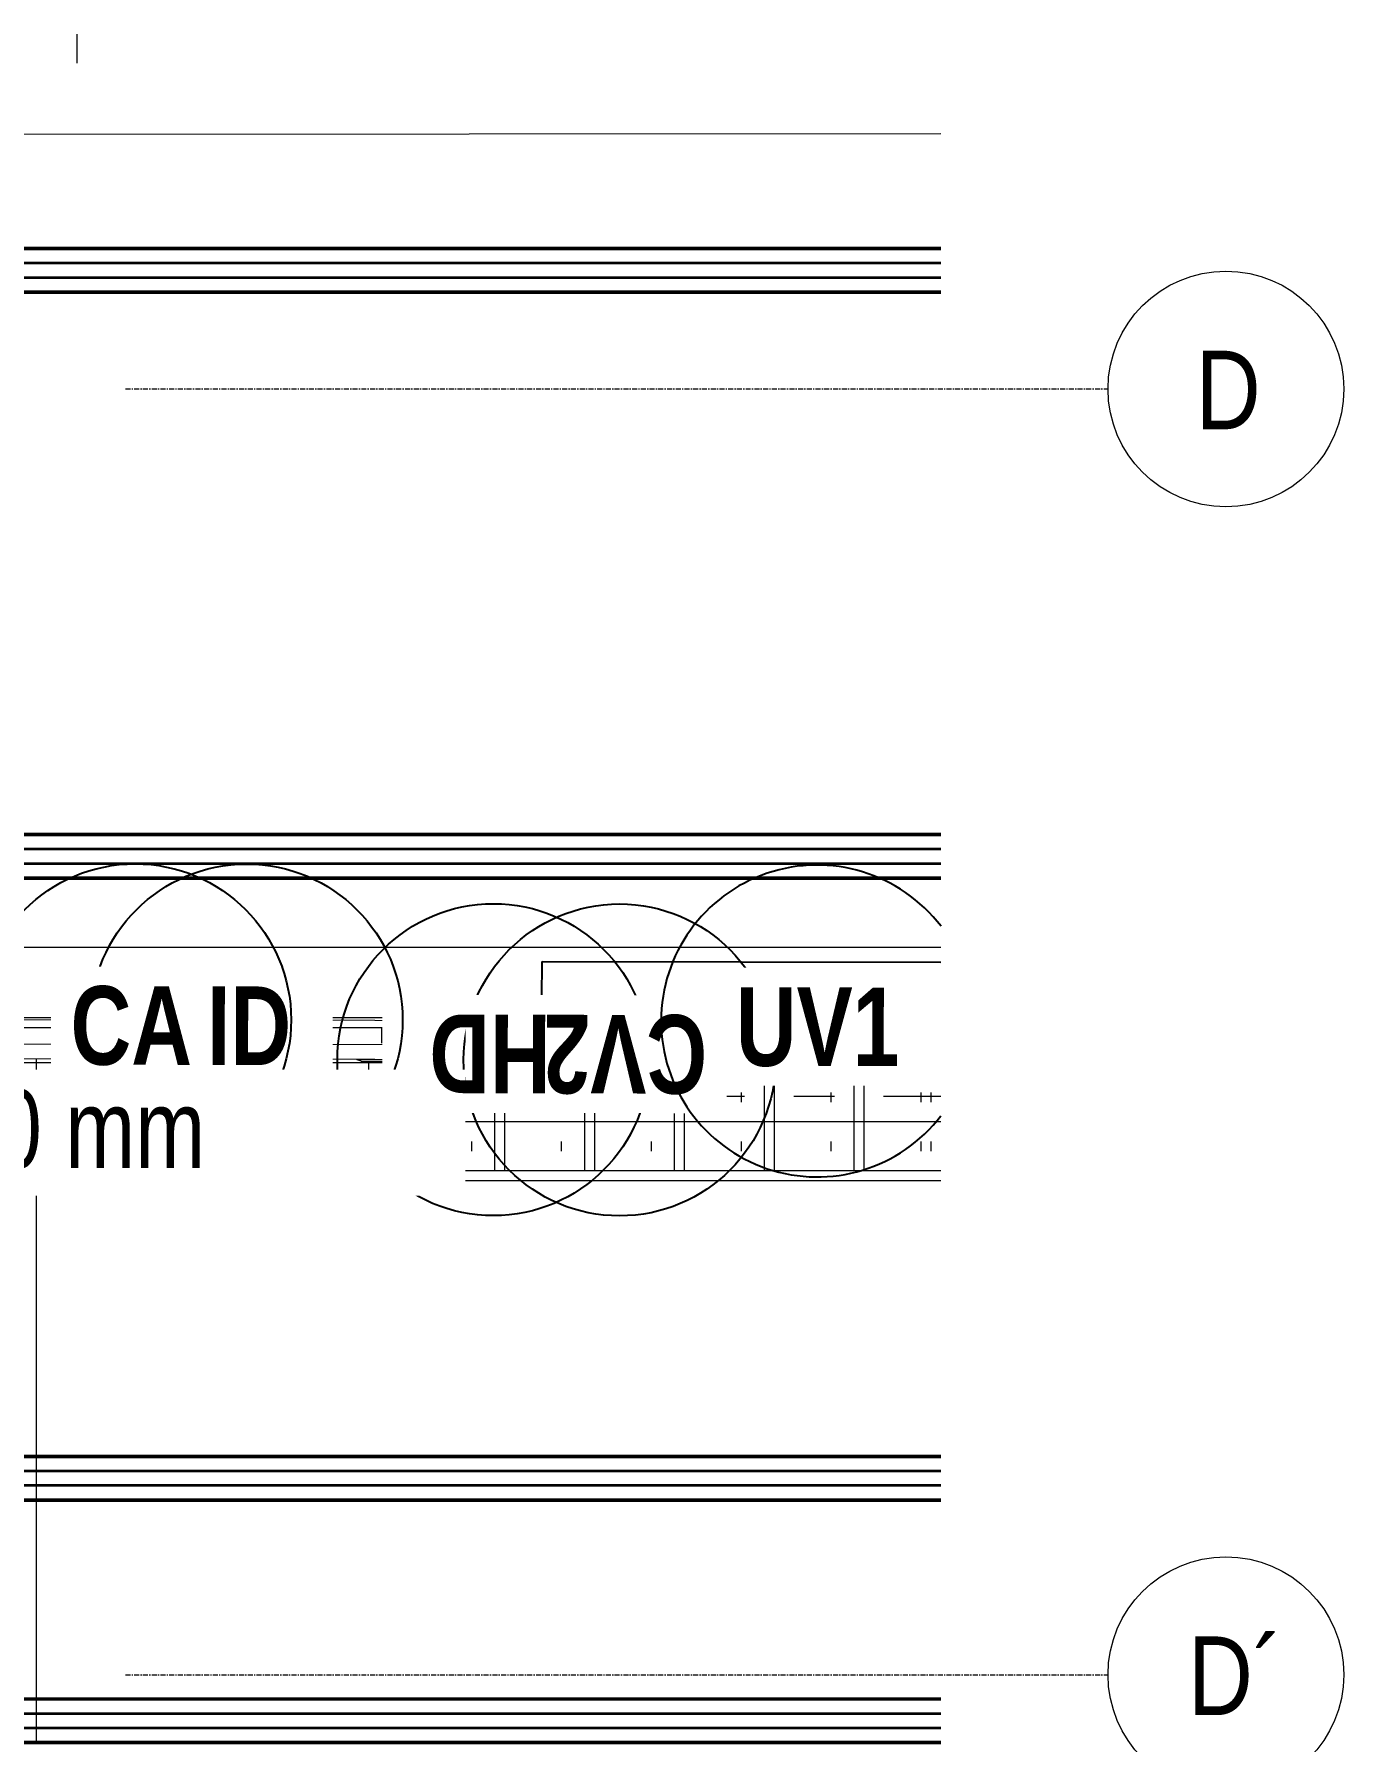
# Model space of a CAD drawing. Header units: centimetres. Extents: x -1906 to 5208, y -261 to 2955.
# Drawn here: x 3998.6 to 4331.9, y 2204.3 to 2639 of the extents above; entities that cross this region are included whole.
import ezdxf

# ---------------------------------------------------------------- set-up
doc = ezdxf.new("R2010")
doc.units = ezdxf.units.CM
doc.linetypes.add('Grid Line', pattern=[2.2225, 1.27, -0.3175, 0.3175, -0.3175])
for name, color, linetype, lineweight in [('A-ANNO-NOTE', 7, 'Continuous', 18), ('A-CLNG', 7, 'Continuous', 18), ('A-DOOR', 7, 'Continuous', 18), ('A-WALL', 7, 'Continuous', 18), ('E-CABL-TRAY', 7, 'Continuous', 18), ('E-CABL-TRAY-CNTR', 7, 'Continuous', 18), ('E-CABL-TRAY-IDEN', 7, 'Continuous', 9), ('M-EQPM', 7, 'Continuous', 18), ('P-PIPE', 7, 'Continuous', 18), ('S-BEAM', 7, 'Continuous', 18), ('S-GRID', 7, 'Continuous', 9), ('S-GRID-IDEN', 7, 'Continuous', 9)]:
    doc.layers.add(name, color=color, linetype=linetype, lineweight=lineweight)
doc.styles.add('Century Gothic_1', font='GOTHIC.TTF', dxfattribs={"width": 0.8, "height": 20})
doc.styles.add('Century Gothic_B_1', font='GOTHICB.TTF', dxfattribs={"width": 0.8, "height": 20})
doc.styles.add('Saira Condensed_1', font='SairaCondensed-Regular.ttf', dxfattribs={"height": 20})

# ---------------------------------------------------------------- blocks, each defined once
blk = doc.blocks.new('Costanera Perfil Z - Parametrizado - h_22cm-1718476-Planta Bodega almacenamiento insumos')
at = {"layer": 'S-BEAM', "color": 254, "lineweight": 9, "true_color": 0xcccccc}
for p, q in [((-5.84, 4686.47), (-5.84, 1495.35)), ((-5.54, 4686.47), (-5.54, 1495.35)), ((-5.5, 1495.35), (-5.5, 4686.47)), ((-5.26, 4686.47), (-5.26, 1495.35)), ((-2.01, 4686.47), (-2.01, 1495.35)), ((-1.67, 4686.47), (-1.67, 1495.35)), ((1.67, 4686.47), (1.67, 1495.35)), ((2.01, 4686.47), (2.01, 1495.35)), ((5.26, 4686.47), (5.26, 1495.35)), ((5.5, 4686.47), (5.5, 1495.35)), ((5.54, 4686.47), (5.54, 1495.35)), ((5.84, 4686.47), (5.84, 1495.35))]:
    blk.add_line(p, q, dxfattribs=at)
blk = doc.blocks.new('Costanera Perfil Z - Parametrizado - h_22cm-1718422-Planta Bodega almacenamiento insumos')
at = {"layer": 'S-BEAM', "color": 254, "lineweight": 9, "true_color": 0xcccccc}
for p, q in [((-5.84, 4686.77), (-5.84, 1495.65)), ((-5.54, 4686.77), (-5.54, 1495.65)), ((-5.5, 1495.65), (-5.5, 4686.77)), ((-5.26, 4686.77), (-5.26, 1495.65)), ((-2.01, 4686.77), (-2.01, 1495.65)), ((-1.67, 4686.77), (-1.67, 1495.65)), ((1.67, 4686.77), (1.67, 1495.65)), ((2.01, 4686.77), (2.01, 1495.65)), ((5.26, 4686.77), (5.26, 1495.65)), ((5.5, 4686.77), (5.5, 1495.65)), ((5.54, 4686.77), (5.54, 1495.65)), ((5.84, 4686.77), (5.84, 1495.65))]:
    blk.add_line(p, q, dxfattribs=at)
blk = doc.blocks.new('Costanera Perfil Z - Parametrizado - h_22cm-1718325-Planta Bodega almacenamiento insumos')
at = {"layer": 'S-BEAM', "color": 254, "lineweight": 9, "true_color": 0xcccccc}
for p, q in [((-5.84, 4686.98), (-5.84, 1495.86)), ((-5.54, 4686.98), (-5.54, 1495.86)), ((-5.5, 1495.86), (-5.5, 4686.98)), ((-5.26, 4686.98), (-5.26, 1495.86)), ((-2.01, 4686.98), (-2.01, 1568.73)), ((-1.67, 4686.98), (-1.67, 1568.73)), ((1.67, 4686.98), (1.67, 1495.86)), ((2.01, 4686.98), (2.01, 1495.86)), ((5.26, 4686.98), (5.26, 1568.73)), ((5.5, 4686.98), (5.5, 1568.73)), ((5.54, 4686.98), (5.54, 1568.73)), ((5.84, 4686.98), (5.84, 1568.73))]:
    blk.add_line(p, q, dxfattribs=at)
blk = doc.blocks.new('PQ_RVR_EST-01_ZZ_ZZ_MO_T_A_rvt-2-Planta Bodega almacenamiento insumos')
at = {"layer": 'S-BEAM', "color": 254, "lineweight": 9, "true_color": 0xcccccc, "rotation": 269.9999999999998}
for name, p in [('Costanera Perfil Z - Parametrizado - h_22cm-1718476-Planta Bodega almacenamiento insumos', (-6547.93, 2578.82)), ('Costanera Perfil Z - Parametrizado - h_22cm-1718422-Planta Bodega almacenamiento insumos', (-6548.23, 2429.65)), ('Costanera Perfil Z - Parametrizado - h_22cm-1718325-Planta Bodega almacenamiento insumos', (-6548.44, 2271.34)), ('Costanera Perfil Z - Parametrizado - h_22cm-1718325-Planta Bodega almacenamiento insumos', (-6548.44, 2209.6))]:
    blk.add_blockref(name, p, dxfattribs=at)
blk = doc.blocks.new('Doors-Door-sets- LAHET-LAH010005 - 2_10 x 3_00-1583839-Planta Bodega almacenamiento insumos')
at = {"layer": 'A-DOOR', "color": 253, "lineweight": 9, "true_color": 0xaaaaaa}
for p, q in [((-108, -5.12), (-108, -5)), ((-107, -5.42), (-108, -5.12)), ((40.47, -5.12), (-108, -5.12)), ((-107, -5.42), (40.47, -5.42))]:
    blk.add_line(p, q, dxfattribs=at)
blk = doc.blocks.new('PQ_RVR_ARQ-01_ZZ_ZZ_MO_T_A_rvt-2-Planta Bodega almacenamiento insumos')
at = {"layer": 'A-CLNG', "color": 254, "true_color": 0xd4d4d4}
blk.add_line((-2244.81, 2382.06), (-1861.46, 2381.7), dxfattribs=at)
at = {"layer": 'A-WALL', "color": 253, "lineweight": 9, "true_color": 0xaaaaaa}
for p, q in [((-2296.14, 2388.5), (-1861.46, 2387.72)), ((-1861.46, 2377.72), (-2296.14, 2378.5)), ((-2091.64, 2378.14), (-2091.64, 2277.18)), ((-2006.96, 2362.98), (-2006.93, 2377.56)), ((-2006.96, 2362.98), (-2091.64, 2363.14)), ((-2091.64, 2277.18), (-2091.64, 2273.36)), ((-2091.64, 2273.36), (-2091.64, 2273.01)), ((-2091.64, 2273.01), (-2091.64, 2269.68)), ((-2091.64, 2269.68), (-2091.64, 2269.33)), ((-2091.64, 2269.33), (-2091.64, 2265.5)), ((-2091.64, 2265.5), (-2091.64, 2215.44)), ((-2091.64, 2215.44), (-2091.64, 2211.62)), ((-2091.64, 2211.62), (-2091.64, 2211.27)), ((-2091.64, 2211.27), (-2091.64, 2207.94)), ((-2091.64, 2207.94), (-2091.64, 2207.59)), ((-2091.64, 2207.59), (-2091.64, 2203.76))]:
    blk.add_line(p, q, dxfattribs=at)
at = {"layer": 'A-DOOR', "color": 253, "lineweight": 9, "true_color": 0xaaaaaa, "rotation": 359.8974686422873}
blk.add_blockref('Doors-Door-sets- LAHET-LAH010005 - 2_10 x 3_00-1583839-Planta Bodega almacenamiento insumos', (-1901.92, 2382.8), dxfattribs=at)
blk = doc.blocks.new('RVR-PQ-Dispositivo - Camara videovigilancia 360-1787939-Planta Bodega almacenamiento insumos')
at = {"layer": 'M-EQPM', "color": 1, "lineweight": 25, "true_color": 0xff0000}
blk.add_line((-2035.17, 2378.04), (-2036.24, 2378.04), dxfattribs=at)
blk = doc.blocks.new('RVR-PQ-Dispositivo - Lampara Led ultravioleta L_1_40m-1787945-Planta Bodega almacenamiento insumos')
at = {"layer": 'M-EQPM', "color": 96, "lineweight": 25, "true_color": 0x008000}
for p, q in [((-1962.91, 2393.6), (-1962.89, 2402.91)), ((-1962.89, 2402.91), (-1861.46, 2402.72))]:
    blk.add_line(p, q, dxfattribs=at)
blk = doc.blocks.new('Grid - 3mm-1647199-Planta Bodega almacenamiento insumos')
at = {"layer": 'S-GRID-IDEN', "color": 253, "true_color": 0xaaaaaa}
blk.add_circle((0, 0), 0.3, dxfattribs=at)

msp = doc.modelspace()

# ---------------------------------------------------------------- linework, layer by layer
at = {"layer": 'A-ANNO-NOTE', "color": 1, "lineweight": 25, "true_color": 0xff0000}
msp.add_circle((4115.47, 2377.93), 39.69, dxfattribs=at)
at = {"layer": 'E-CABL-TRAY', "lineweight": 9}
for p, q in [((4229.3, 2388.6), (3617.55, 2388.6)), ((4229.3, 2386.06), (3621.72, 2386.06)), ((4018.46, 2386.06), (4018.46, 2382.11)), ((4021, 2386.06), (4021, 2382.11)), ((4041.32, 2386.06), (4041.32, 2382.11)), ((4043.86, 2386.06), (4043.86, 2382.11)), ((4064.18, 2386.06), (4064.18, 2382.11)), ((4066.72, 2386.06), (4066.72, 2382.11)), ((4087.04, 2386.06), (4087.04, 2382.11)), ((4089.58, 2386.06), (4089.58, 2382.11)), ((4109.9, 2386.06), (4109.9, 2382.11)), ((4112.44, 2386.06), (4112.44, 2382.11)), ((4132.76, 2386.06), (4132.76, 2382.11)), ((4135.3, 2386.06), (4135.3, 2382.11)), ((4155.62, 2386.06), (4155.62, 2382.11)), ((4158.16, 2386.06), (4158.16, 2382.11)), ((4178.48, 2386.06), (4178.48, 2382.11)), ((4181.02, 2386.06), (4181.02, 2382.11)), ((4201.34, 2386.06), (4201.34, 2382.11)), ((4203.88, 2386.06), (4203.88, 2382.11)), ((4224.2, 2386.06), (4224.2, 2382.11)), ((4226.74, 2386.06), (4226.74, 2382.11)), ((4229.3, 2377.11), (3645.58, 2377.11)), ((4229.3, 2374.57), (3645.58, 2374.57)), ((4001.49, 2374.57), (4001.49, 2349.65)), ((4004.03, 2374.57), (4004.03, 2349.65)), ((4024.35, 2374.57), (4024.35, 2349.65)), ((4026.89, 2374.57), (4026.89, 2349.65)), ((4047.21, 2374.57), (4047.21, 2349.65)), ((4049.75, 2374.57), (4049.75, 2349.65)), ((4070.07, 2374.57), (4070.07, 2349.65)), ((4072.61, 2374.57), (4072.61, 2349.65)), ((4092.93, 2374.57), (4092.93, 2349.65)), ((4095.47, 2374.57), (4095.47, 2349.65)), ((4115.79, 2374.57), (4115.79, 2349.65)), ((4118.33, 2374.57), (4118.33, 2349.65)), ((4138.65, 2374.57), (4138.65, 2349.65)), ((4141.19, 2374.57), (4141.19, 2349.65)), ((4161.51, 2374.57), (4161.51, 2349.65)), ((4164.05, 2374.57), (4164.05, 2349.65)), ((4184.37, 2374.57), (4184.37, 2349.65)), ((4186.91, 2374.57), (4186.91, 2349.65)), ((4207.23, 2374.57), (4207.23, 2349.65)), ((4209.77, 2374.57), (4209.77, 2349.65)), ((4018.46, 2369.57), (4018.46, 2367.11)), ((4041.32, 2369.57), (4041.32, 2367.11)), ((4064.18, 2369.57), (4064.18, 2367.11)), ((4087.04, 2369.57), (4087.04, 2367.11)), ((4109.9, 2369.57), (4109.9, 2367.11)), ((4132.76, 2369.57), (4132.76, 2367.11)), ((4155.62, 2369.57), (4155.62, 2367.11)), ((4178.48, 2369.57), (4178.48, 2367.11)), ((4201.34, 2369.57), (4201.34, 2367.11)), ((4224.2, 2369.57), (4224.2, 2367.11)), ((4226.74, 2369.57), (4226.74, 2367.11)), ((4018.46, 2357.11), (4018.46, 2354.65)), ((4041.32, 2357.11), (4041.32, 2354.65)), ((4064.18, 2357.11), (4064.18, 2354.65)), ((4087.04, 2357.11), (4087.04, 2354.65)), ((4109.9, 2357.11), (4109.9, 2354.65)), ((4132.76, 2357.11), (4132.76, 2354.65)), ((4155.62, 2357.11), (4155.62, 2354.65)), ((4178.48, 2357.11), (4178.48, 2354.65)), ((4201.34, 2357.11), (4201.34, 2354.65)), ((4224.2, 2357.11), (4224.2, 2354.65)), ((4226.74, 2357.11), (4226.74, 2354.65)), ((4229.3, 2349.65), (3645.58, 2349.65)), ((4229.3, 2347.11), (3645.58, 2347.11))]:
    msp.add_line(p, q, dxfattribs=at)
at = {"layer": 'E-CABL-TRAY-CNTR', "lineweight": 9}
for p, q in [((4019.35, 2368.6), (4009.03, 2368.6)), ((4042.21, 2368.6), (4031.89, 2368.6)), ((4065.07, 2368.6), (4054.75, 2368.6)), ((4087.93, 2368.6), (4077.61, 2368.6)), ((4110.79, 2368.6), (4100.47, 2368.6)), ((4133.65, 2368.6), (4123.33, 2368.6)), ((4156.51, 2368.6), (4146.19, 2368.6)), ((4179.37, 2368.6), (4169.05, 2368.6)), ((4202.23, 2368.6), (4191.91, 2368.6)), ((4229.3, 2368.6), (4214.77, 2368.6)), ((4229.3, 2362.11), (3980.52, 2362.11))]:
    msp.add_line(p, q, dxfattribs=at)
at = {"layer": 'P-PIPE', "color": 6, "lineweight": 9, "true_color": 0xff00ff}
for p, q in [((4009.51, 2638.97), (4009.51, 2631.61)), ((4229.3, 2613.59), (3988.2, 2613.46)), ((4229.3, 2406.51), (3604.34, 2406.51))]:
    msp.add_line(p, q, dxfattribs=at)
at = {"layer": 'S-GRID', "color": 253, "linetype": 'Grid Line', "true_color": 0xaaaaaa}
for p, q in [((4021.87, 2548.66), (4271.87, 2548.66)), ((4021.87, 2221.38), (4271.87, 2221.38))]:
    msp.add_line(p, q, dxfattribs=at)

# ---------------------------------------------------------------- block references
at = {"lineweight": 5}
for name in ['PQ_RVR_ARQ-01_ZZ_ZZ_MO_T_A_rvt-2-Planta Bodega almacenamiento insumos', 'PQ_RVR_EST-01_ZZ_ZZ_MO_T_A_rvt-2-Planta Bodega almacenamiento insumos']:
    msp.add_blockref(name, (6090.75, 0), dxfattribs=at)
at = {"layer": 'M-EQPM', "color": 96, "lineweight": 25, "true_color": 0x008000}
msp.add_blockref('RVR-PQ-Dispositivo - Lampara Led ultravioleta L_1_40m-1787945-Planta Bodega almacenamiento insumos', (6090.75, 0), dxfattribs=at)
at = {"layer": 'M-EQPM', "color": 1, "lineweight": 25, "true_color": 0xff0000}
msp.add_blockref('RVR-PQ-Dispositivo - Camara videovigilancia 360-1787939-Planta Bodega almacenamiento insumos', (6090.75, 0), dxfattribs=at)
at = {"layer": 'S-GRID-IDEN', "color": 253, "true_color": 0xaaaaaa, "xscale": 99.99999999999993, "yscale": 99.99999999999993, "zscale": 99.99999999999993, "rotation": 269.9999999999996}
for p in [(4301.87, 2548.66), (4301.87, 2221.38)]:
    msp.add_blockref('Grid - 3mm-1647199-Planta Bodega almacenamiento insumos', p, dxfattribs=at)

# ---------------------------------------------------------------- texts
at = {"layer": 'S-GRID-IDEN', "color": 253, "true_color": 0xaaaaaa, "char_height": 20, "attachment_point": 1, "style": 'Saira Condensed_1'}
for s, insert, width in [('D', (4294.18, 2558.4), 17.6371), ('D´', (4292.18, 2231.12), 22.4472)]:
    msp.add_mtext(s, dxfattribs=dict(at, insert=insert, width=width))

# ---------------------------------------------------------------- next in the draw order: texts
at = {"layer": 'A-ANNO-NOTE', "color": 1, "lineweight": 25, "true_color": 0xff0000, "insert": (4130.05, 2369.36), "char_height": 20, "width": 37.8396, "attachment_point": 1, "rotation": 179.8975, "style": 'Century Gothic_B_1', "bg_fill": 3, "box_fill_scale": 1.25, "bg_fill_color": 256, "bg_fill_true_color": 13158600, "bg_fill_transparency": 0}
msp.add_mtext('HD', dxfattribs=at)

# ---------------------------------------------------------------- next in the draw order: linework, layer by layer
at = {"layer": 'A-ANNO-NOTE', "color": 96, "lineweight": 25, "true_color": 0x008000}
msp.add_circle((4052.7, 2388.04), 39.69, dxfattribs=at)
at = {"layer": 'A-ANNO-NOTE', "color": 1, "lineweight": 25, "true_color": 0xff0000}
msp.add_circle((4147.59, 2377.87), 39.69, dxfattribs=at)

# ---------------------------------------------------------------- next in the draw order: texts
at = {"layer": 'A-ANNO-NOTE', "color": 96, "lineweight": 25, "true_color": 0x008000, "insert": (4042.64, 2396.6), "char_height": 20, "width": 26.9367, "attachment_point": 1, "rotation": 359.8975, "style": 'Century Gothic_B_1', "bg_fill": 3, "box_fill_scale": 1.25, "bg_fill_color": 256, "bg_fill_true_color": 13158600, "bg_fill_transparency": 0}
msp.add_mtext('ID', dxfattribs=at)
at = {"layer": 'A-ANNO-NOTE', "color": 1, "lineweight": 25, "true_color": 0xff0000, "insert": (4169.84, 2369.29), "char_height": 20, "width": 56.4388, "attachment_point": 1, "rotation": 179.8975, "style": 'Century Gothic_B_1', "bg_fill": 3, "box_fill_scale": 1.25, "bg_fill_color": 256, "bg_fill_true_color": 13158600, "bg_fill_transparency": 0}
msp.add_mtext('CV2', dxfattribs=at)

# ---------------------------------------------------------------- next in the draw order: linework, layer by layer
at = {"layer": 'A-ANNO-NOTE', "color": 1, "lineweight": 25, "true_color": 0xff0000}
msp.add_circle((4024.33, 2388.09), 39.69, dxfattribs=at)
at = {"layer": 'A-ANNO-NOTE', "color": 96, "lineweight": 25, "true_color": 0x008000}
msp.add_arc((4197.84, 2387.78), 39.69, 37.3988, 322.5822, dxfattribs=at)

# ---------------------------------------------------------------- next in the draw order: texts
at = {"layer": 'A-ANNO-NOTE', "color": 1, "lineweight": 25, "true_color": 0xff0000, "insert": (4007.91, 2396.66), "char_height": 20, "width": 42.3291, "attachment_point": 1, "rotation": 359.8975, "style": 'Century Gothic_B_1', "bg_fill": 3, "box_fill_scale": 1.25, "bg_fill_color": 256, "bg_fill_true_color": 13158600, "bg_fill_transparency": 0}
msp.add_mtext('CA', dxfattribs=at)
at = {"layer": 'A-ANNO-NOTE', "color": 96, "lineweight": 25, "true_color": 0x008000, "insert": (4177.18, 2396.36), "char_height": 20, "width": 52.5907, "attachment_point": 1, "rotation": 359.8975, "style": 'Century Gothic_B_1', "bg_fill": 3, "box_fill_scale": 1.25, "bg_fill_color": 256, "bg_fill_true_color": 13158600, "bg_fill_transparency": 0}
msp.add_mtext('UV1', dxfattribs=at)

# ---------------------------------------------------------------- next in the draw order: texts
at = {"layer": 'E-CABL-TRAY-IDEN', "insert": (3867.71, 2368.29), "char_height": 20, "width": 226.3965, "attachment_point": 1, "style": 'Century Gothic_1', "bg_fill": 3, "box_fill_scale": 1.25, "bg_fill_color": 256, "bg_fill_true_color": 13158600, "bg_fill_transparency": 0}
msp.add_mtext('300 mmx100 mm', dxfattribs=at)

# ---------------------------------------------------------------- next in the draw order: texts
at = {"layer": 'E-CABL-TRAY-IDEN', "insert": (3876.9, 2370.35), "char_height": 20, "width": 226.3965, "attachment_point": 1, "style": 'Century Gothic_1', "bg_fill": 3, "box_fill_scale": 1.25, "bg_fill_color": 256, "bg_fill_true_color": 13158600, "bg_fill_transparency": 0}
msp.add_mtext('200 mmx100 mm', dxfattribs=at)

doc.saveas('drawing.dxf')
